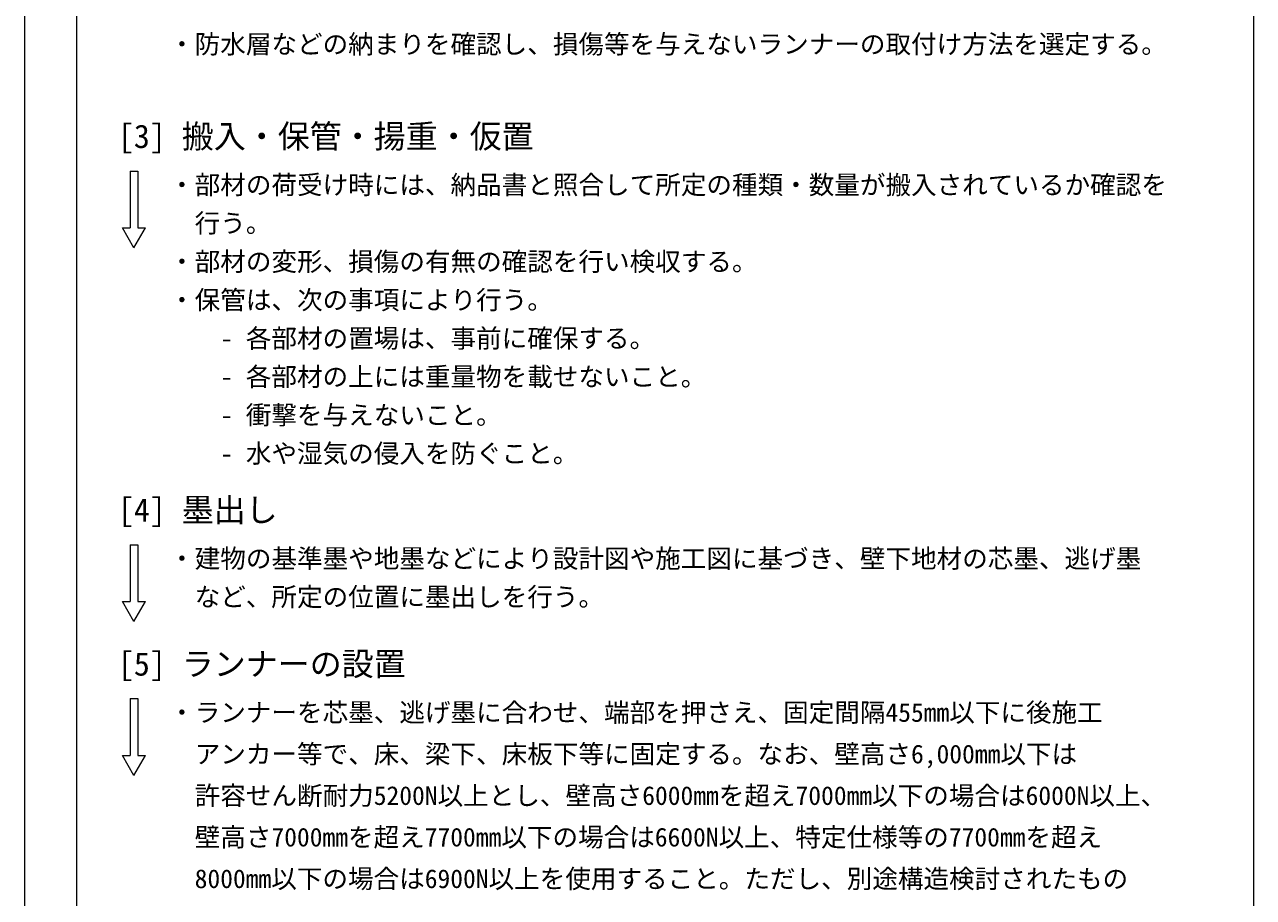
# Model space of a CAD drawing. Units: millimetres on the paper. Extents: x -195 to 195, y -140 to 138.
# Drawn here: x -195 to -99, y 3 to 71.2 of the extents above; entities that cross this region are included whole.
import ezdxf
from ezdxf.enums import TextEntityAlignment as Align

# ---------------------------------------------------------------- set-up
doc = ezdxf.new("R2010")
doc.units = ezdxf.units.MM
doc.layers.add('0-6_文字・矢印', color=4, linetype='Continuous', lineweight=9)
doc.layers.add('F-3_ランナー', color=4, linetype='Continuous', lineweight=9)
doc.styles.add('ＭＳ ゴシック', font='')
doc.styles.get('ＭＳ ゴシック').set_extended_font_data('MS Gothic')

msp = doc.modelspace()

# ---------------------------------------------------------------- linework, layer by layer
at = {"layer": '0-6_文字・矢印'}
for p, q in [((-186.754, 59.756), (-186.154, 59.756)), ((-186.754, 59.756), (-186.754, 55.315)), ((-186.154, 59.756), (-186.154, 55.315)), ((-187.354, 55.315), (-186.754, 55.315)), ((-186.454, 53.756), (-187.354, 55.315)), ((-186.454, 53.756), (-185.554, 55.315)), ((-186.154, 55.315), (-185.554, 55.315)), ((-186.754, 30.542), (-186.754, 26.1)), ((-186.454, 24.542), (-187.354, 26.1)), ((-187.354, 26.1), (-186.754, 26.1)), ((-186.454, 24.542), (-185.554, 26.1)), ((-186.154, 26.1), (-185.554, 26.1)), ((-186.754, 18.506), (-186.154, 18.506)), ((-186.754, 18.506), (-186.754, 14.065)), ((-186.154, 18.506), (-186.154, 14.065)), ((-187.354, 14.065), (-186.754, 14.065)), ((-186.454, 12.506), (-187.354, 14.065)), ((-186.454, 12.506), (-185.554, 14.065)), ((-186.154, 14.065), (-185.554, 14.065))]:
    msp.add_line(p, q, dxfattribs=at)
msp.add_lwpolyline([(-186.754, 30.542), (-186.154, 30.542), (-186.154, 26.1)], dxfattribs=at)
at = {"layer": 'F-3_ランナー', "color": 3, "lineweight": 18}
for p, q in [((-195, 137.5), (-195, -137.5)), ((-190.954, 102.506), (-190.954, -95.494)), ((-98.954, 102.506), (-98.954, -95.494))]:
    msp.add_line(p, q, dxfattribs=at)

# ---------------------------------------------------------------- texts
at = {"layer": '0-6_文字・矢印', "style": 'ＭＳ ゴシック'}
for s, height, p in [('・防水層などの納まりを確認し、損傷等を与えないランナーの取付け方法を選定する。', 1.466, (-183.704, 68.506)), ('[3] 搬入・保管・揚重・仮置', 1.833, (-187.704, 61.006)), ('・部材の荷受け時には、納品書と照合して所定の種類・数量が搬入されているか確認を', 1.466, (-183.704, 57.506)), ('\u3000行う。', 1.466, (-183.704, 54.506)), ('・部材の変形、損傷の有無の確認を行い検収する。', 1.466, (-183.704, 51.506)), ('・保管は、次の事項により行う。', 1.466, (-183.704, 48.506)), ('- 各部材の置場は、事前に確保する。', 1.466, (-179.704, 45.506)), ('- 各部材の上には重量物を載せないこと。', 1.466, (-179.704, 42.506)), ('- 衝撃を与えないこと。', 1.466, (-179.704, 39.506)), ('- 水や湿気の侵入を防ぐこと。', 1.466, (-179.704, 36.506)), ('[4] 墨出し', 1.833, (-187.704, 31.792)), ('・建物の基準墨や地墨などにより設計図や施工図に基づき、壁下地材の芯墨、逃げ墨', 1.466, (-183.704, 28.292)), ('\u3000など、所定の位置に墨出しを行う。', 1.466, (-183.704, 25.292)), ('[5] ランナーの設置', 1.833, (-187.704, 19.756)), ('・ランナーを芯墨、逃げ墨に合わせ、端部を押さえ、固定間隔455mm以下に後施工', 1.466, (-183.704, 16.256)), ('\u3000アンカー等で、床、梁下、床板下等に固定する。なお、壁高さ6,000mm以下は', 1.466, (-183.704, 13.006)), ('\u3000許容せん断耐力5200N以上とし、壁高さ6000mmを超え7000mm以下の場合は6000N以上、', 1.466, (-183.704, 9.756)), ('\u3000壁高さ7000mmを超え7700mm以下の場合は6600N以上、特定仕様等の7700mmを超え', 1.466, (-183.704, 6.506)), ('\u30008000mm以下の場合は6900N以上を使用すること。ただし、別途構造検討されたもの', 1.466, (-183.704, 3.256))]:
    msp.add_text(s, height=height, dxfattribs=at).set_placement(p, align=Align.BOTTOM_LEFT)

doc.saveas('drawing.dxf')
